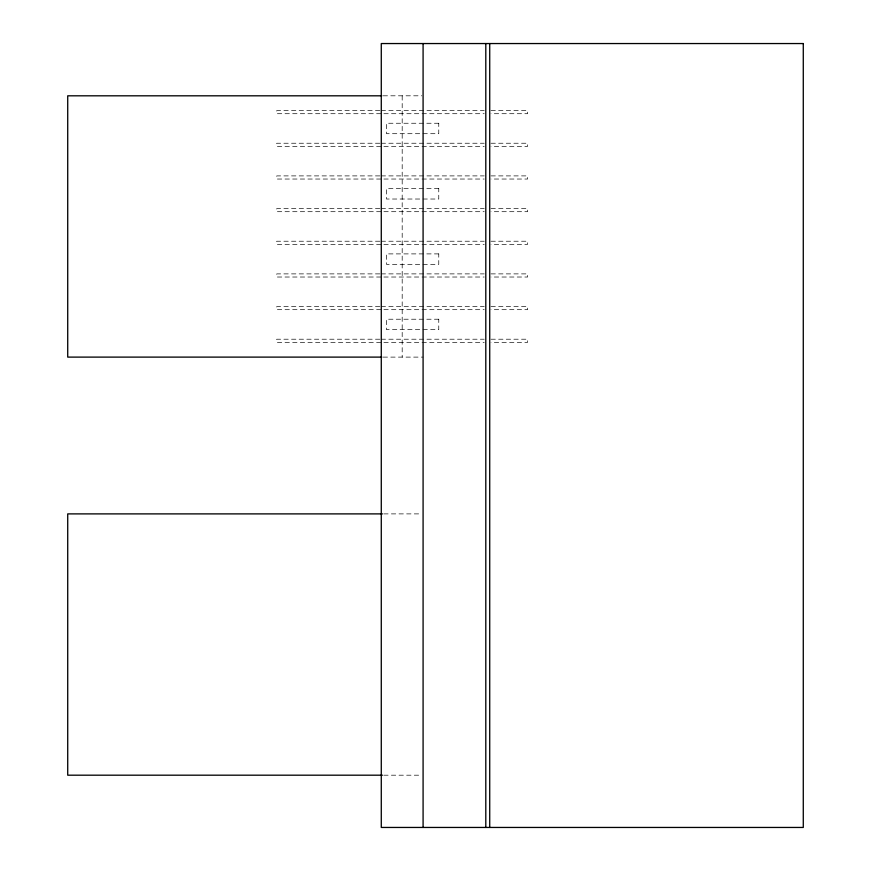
<?xml version="1.0" encoding="UTF-8"?>
<svg xmlns="http://www.w3.org/2000/svg" width="871" height="871" viewBox="0 0 871 871"><rect width="100%" height="100%" fill="white"/><g stroke="black" fill="none" stroke-linecap="round" stroke-linejoin="round"><path stroke-width="0.65" stroke-dasharray="4.36 3.27" d="M383.153 95.81L421.782 95.81M379.81 110.573L276.76 110.573L276.76 113.709L382.521 113.709M381.171 110.573L484.222 110.573M490.994 110.573L527.608 110.573L527.608 113.709L490.994 113.709M383.882 113.709L484.222 113.709M379.81 143.236L276.76 143.236L276.76 146.372L382.521 146.372M381.171 143.236L484.222 143.236M490.994 143.236L527.608 143.236L527.608 146.372L490.994 146.372M383.882 146.372L484.222 146.372M379.81 175.898L276.76 175.898L276.76 179.034L382.521 179.034M381.171 175.898L484.222 175.898M490.994 175.898L527.608 175.898L527.608 179.034L490.994 179.034M383.882 179.034L484.222 179.034M379.81 208.561L276.76 208.561L276.76 211.697L382.521 211.697M381.171 208.561L484.222 208.561M490.994 208.561L527.608 208.561L527.608 211.697L490.994 211.697M383.882 211.697L484.222 211.697M379.81 241.223L276.76 241.223L276.76 244.359L382.521 244.359M381.171 241.223L484.222 241.223M490.994 241.223L527.608 241.223L527.608 244.359L490.994 244.359M383.882 244.359L484.222 244.359M379.81 273.886L276.76 273.886L276.76 277.022L382.521 277.022M381.171 273.886L484.222 273.886M490.994 273.886L527.608 273.886L527.608 277.022L490.994 277.022M383.882 277.022L484.222 277.022M379.81 306.548L276.76 306.548L276.76 309.684L382.521 309.684M381.171 306.548L484.222 306.548M490.994 306.548L527.608 306.548L527.608 309.684L490.994 309.684M383.882 309.684L484.222 309.684M379.81 339.211L276.76 339.211L276.76 342.347L382.521 342.347M381.171 339.211L484.222 339.211M490.994 339.211L527.608 339.211L527.608 342.347L490.994 342.347M383.882 342.347L484.222 342.347M383.153 357.11L423.088 357.11M383.752 513.89L421.727 513.89M383.752 775.19L421.727 775.19M402.184 95.81L402.184 357.11M438.766 123.247L386.506 123.247L386.506 133.699L438.766 133.699L438.766 123.247M438.766 188.572L386.506 188.572L386.506 199.024L438.766 199.024L438.766 188.572M438.766 253.897L386.506 253.897L386.506 264.349L438.766 264.349L438.766 253.897M438.766 319.221L386.506 319.221L386.506 329.674L438.766 329.674L438.766 319.221"/><path stroke-width="1.31" d="M381.792 95.81L67.72 95.81L67.72 357.11L381.792 357.11M382.402 513.89L67.72 513.89L67.72 775.19L382.402 775.19M489.72 43.55L489.72 827.45M485.8 43.55L485.8 827.45M423.088 43.55L423.088 827.45M803.28 43.55L381.28 43.55L381.28 827.45L803.28 827.45L803.28 43.55"/></g></svg>
